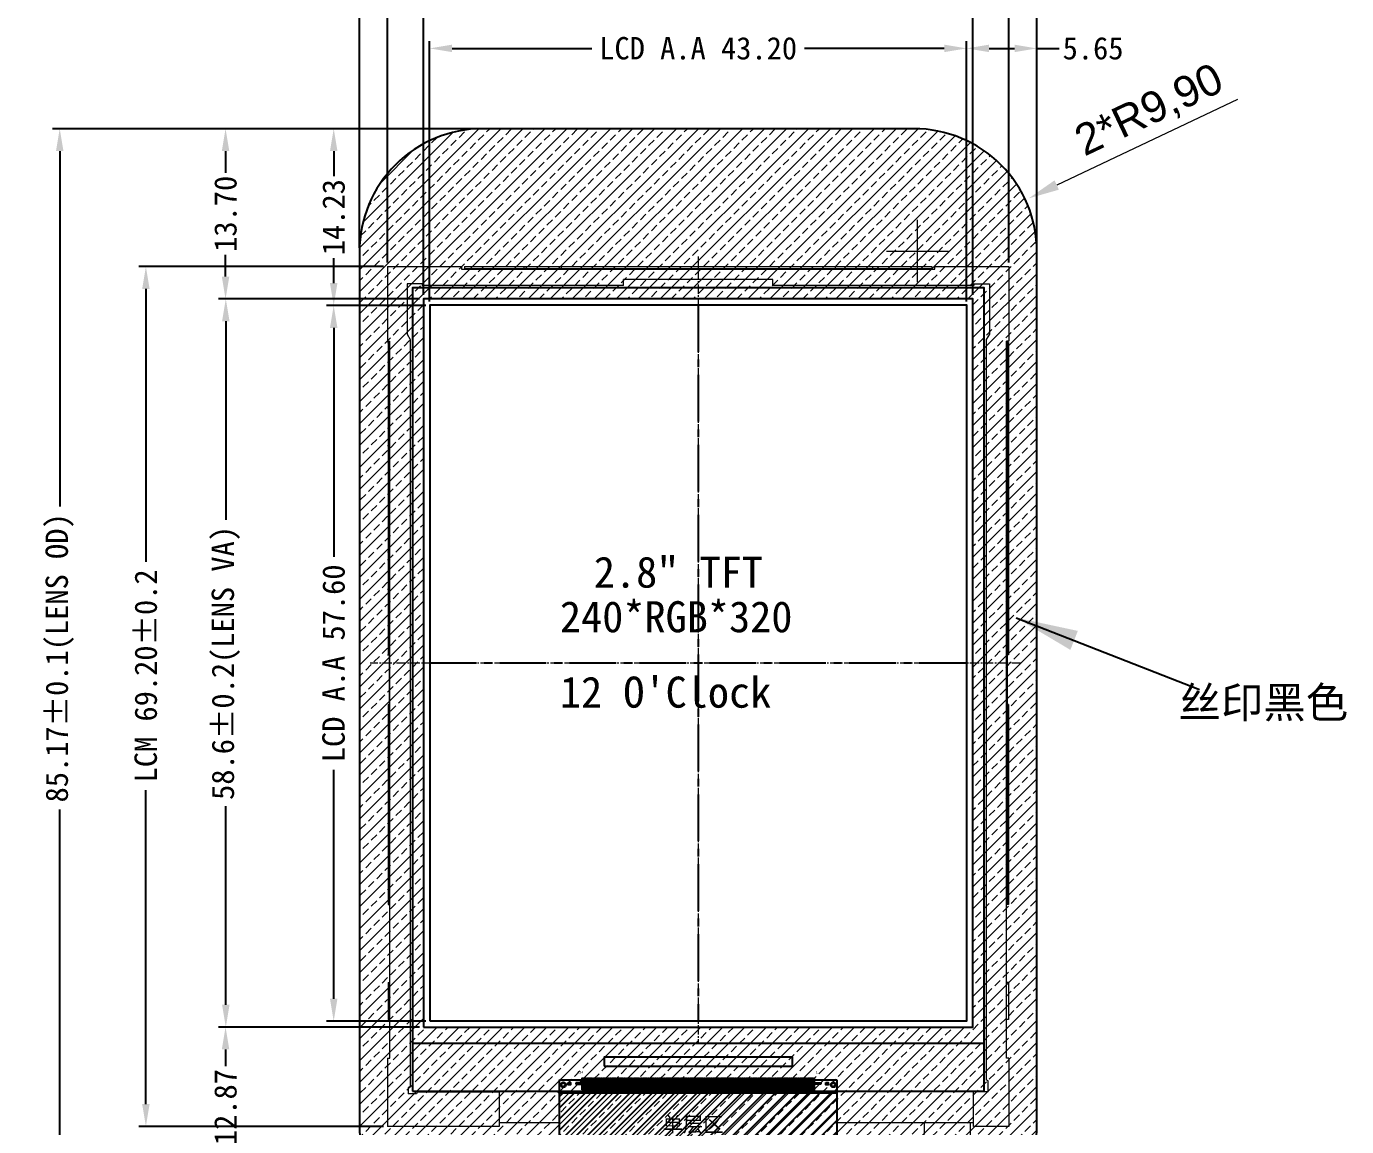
# Model space of a CAD drawing. Header units: millimetres. Extents: x 713 to 1200, y 341 to 680.
# Drawn here: x 804.9 to 911.1, y 520.4 to 608.9 of the extents above; entities that cross this region are included whole.
import ezdxf

# ---------------------------------------------------------------- set-up
doc = ezdxf.new("R2010")
doc.units = ezdxf.units.MM
doc.linetypes.add('CENTER2', pattern=[1.125, 0.75, -0.125, 0.125, -0.125])
for name, color, linetype, lineweight in [('DIM', 3, 'Continuous', 20), ('FRAME', 6, 'Continuous', 13), ('铁框', 5, 'Continuous', 9)]:
    doc.layers.add(name, color=color, linetype=linetype, lineweight=lineweight)
for name, color, linetype in [('FPC', 2, 'Continuous'), ('HOU', 7, 'Continuous'), ('LCD', 3, 'Continuous'), ('lens', 6, 'Continuous'), ('中心线', 1, 'Continuous')]:
    doc.layers.add(name, color=color, linetype=linetype)
doc.styles.add('1', font='SimSun.ttf')
doc.styles.add('Arial', font='arial.ttf')
doc.styles.add('仿宋', font='', dxfattribs={"height": 2.5})
doc.styles.add('宋体', font='SimSun.ttf')
doc.styles.add('標注', font='txt.shx')
doc.styles.get('仿宋').set_extended_font_data('FangSong_GB2312')
doc.dimstyles.new('ISO-25', dxfattribs={"dimtxt": 2.5, "dimasz": 2.5, "dimexe": 1.25, "dimexo": 0.625, "dimtad": 1, "dimtxsty": 'Standard', "dimcen": 2.5, "dimadec": 0, "dimazin": 0, "dimtfac": 1, "dimtmove": 0, "dimatfit": 3, "dimfxl": 1, "dimarcsym": 0})
doc.dimstyles.new('STANDARD$0', dxfattribs={"dimtxt": 2.5, "dimasz": 1.8, "dimexe": 0.5, "dimexo": 0.5, "dimgap": 0.4, "dimtad": 1, "dimzin": 9, "dimdsep": 46, "dimtxsty": 'Standard', "dimcen": 1.5, "dimadec": 0, "dimazin": 0, "dimtfac": 1, "dimtmove": 0, "dimatfit": 3, "dimfxl": 1, "dimtolj": 1, "dimtzin": 0, "dimlwd": 5, "dimlwe": 5, "dimarcsym": 0})

# ---------------------------------------------------------------- blocks, each defined once
blk = doc.blocks.new('*D146')
at = {"layer": 'Defpoints', "color": 0, "transparency": 16777216}
for p in [(833.91, 619.63), (833.91, 589.57), (883.91, 589.57)]:
    blk.add_point(p, dxfattribs=at)
at = {"layer": 'DIM', "color": 0, "lineweight": -2, "transparency": 16777216}
for p, q in [((833.91, 589.89), (833.91, 620.21)), ((835.71, 619.63), (849.72, 619.63)), ((882.11, 619.63), (868.1, 619.63)), ((883.91, 589.89), (883.91, 620.21))]:
    blk.add_line(p, q, dxfattribs=at)
at = {"layer": 'DIM', "color": 0, "transparency": 16777216}
for points in [[(835.71, 619.93), (835.71, 619.33), (833.91, 619.63)], [(882.11, 619.93), (882.11, 619.33), (883.91, 619.63)]]:
    blk.add_solid(points, dxfattribs=at)
at = {"layer": 'DIM', "color": 0, "lineweight": 9, "transparency": 16777216, "insert": (858.91, 619.63), "char_height": 1.8, "attachment_point": 5, "style": '宋体'}
blk.add_mtext('\\A1;LCM 50.00%%P0.2 ', dxfattribs=at)
blk = doc.blocks.new('*D147')
at = {"layer": 'Defpoints', "color": 0, "transparency": 16777216}
for p in [(833.91, 589.57), (814.48, 520.37), (833.91, 520.37)]:
    blk.add_point(p, dxfattribs=at)
at = {"layer": 'DIM', "color": 0, "lineweight": -2, "transparency": 16777216}
for p, q in [((833.59, 589.57), (813.9, 589.57)), ((814.48, 587.77), (814.48, 565.82)), ((814.48, 522.17), (814.48, 547.44)), ((833.59, 520.37), (813.9, 520.37))]:
    blk.add_line(p, q, dxfattribs=at)
at = {"layer": 'DIM', "color": 0, "transparency": 16777216}
for points in [[(814.18, 587.77), (814.78, 587.77), (814.48, 589.57)], [(814.18, 522.17), (814.78, 522.17), (814.48, 520.37)]]:
    blk.add_solid(points, dxfattribs=at)
at = {"layer": 'DIM', "color": 0, "lineweight": 9, "transparency": 16777216, "insert": (814.48, 556.63), "char_height": 1.8, "attachment_point": 5, "rotation": 90, "style": '宋体'}
blk.add_mtext('\\A1;LCM 69.20%%P0.2', dxfattribs=at)
blk = doc.blocks.new('*D148')
at = {"layer": 'Defpoints', "color": 0, "transparency": 16777216}
for p in [(880.51, 607.13), (837.31, 586.44), (880.51, 586.44)]:
    blk.add_point(p, dxfattribs=at)
at = {"layer": 'DIM', "color": 0, "lineweight": -2, "transparency": 16777216}
for p, q in [((837.31, 586.77), (837.31, 607.71)), ((880.51, 586.77), (880.51, 607.71)), ((839.11, 607.13), (850.35, 607.13)), ((878.71, 607.13), (867.47, 607.13))]:
    blk.add_line(p, q, dxfattribs=at)
at = {"layer": 'DIM', "color": 0, "transparency": 16777216}
for points in [[(839.11, 607.43), (839.11, 606.83), (837.31, 607.13)], [(878.71, 607.43), (878.71, 606.83), (880.51, 607.13)]]:
    blk.add_solid(points, dxfattribs=at)
at = {"layer": 'DIM', "color": 0, "lineweight": 9, "transparency": 16777216, "insert": (858.91, 607.13), "char_height": 1.8, "attachment_point": 5, "style": '宋体'}
blk.add_mtext('\\A1;LCD A.A 43.20', dxfattribs=at)
blk = doc.blocks.new('*D149')
at = {"layer": 'Defpoints', "color": 0, "transparency": 16777216}
for p in [(837.31, 586.44), (829.59, 528.84), (837.31, 528.84)]:
    blk.add_point(p, dxfattribs=at)
at = {"layer": 'DIM', "color": 0, "lineweight": -2, "transparency": 16777216}
for p, q in [((836.99, 586.44), (829.01, 586.44)), ((829.59, 584.64), (829.59, 566.2)), ((829.59, 530.64), (829.59, 549.08)), ((836.99, 528.84), (829.01, 528.84))]:
    blk.add_line(p, q, dxfattribs=at)
at = {"layer": 'DIM', "color": 0, "transparency": 16777216}
for points in [[(829.29, 584.64), (829.89, 584.64), (829.59, 586.44)], [(829.29, 530.64), (829.89, 530.64), (829.59, 528.84)]]:
    blk.add_solid(points, dxfattribs=at)
at = {"layer": 'DIM', "color": 0, "lineweight": 9, "transparency": 16777216, "insert": (829.59, 557.64), "char_height": 1.8, "attachment_point": 5, "rotation": 90, "style": '宋体'}
blk.add_mtext('\\A1;LCD A.A 57.60', dxfattribs=at)
blk = doc.blocks.new('*U68')
at = {"color": 4}
blk.add_lwpolyline([(-0.05, -0.4), (0.05, -0.4), (0.05, 0.4), (-0.05, 0.4)], close=True, dxfattribs=at)
blk = doc.blocks.new('*U69')
at = {"color": 0, "linetype": 'ByBlock', "lineweight": -2, "transparency": 16777216}
for p in [(0, 0), (0.14, 0), (0.28, 0), (0.42, 0), (0.56, 0), (0.7, 0), (0.84, 0), (0.98, 0), (1.12, 0), (1.26, 0), (1.4, 0), (1.54, 0), (1.68, 0), (1.82, 0), (1.96, 0), (2.1, 0), (2.24, 0), (2.38, 0), (2.52, 0), (2.66, 0), (2.8, 0), (2.94, 0), (3.08, 0), (3.22, 0), (3.36, 0), (3.5, 0), (3.64, 0), (3.78, 0), (3.92, 0), (4.06, 0), (4.2, 0), (4.34, 0), (4.48, 0), (4.62, 0), (4.76, 0), (4.9, 0), (5.04, 0), (5.18, 0), (5.32, 0), (5.46, 0), (5.6, 0), (5.74, 0), (5.88, 0), (6.02, 0), (6.16, 0), (6.3, 0), (6.44, 0), (6.58, 0), (6.72, 0), (6.86, 0), (7, 0), (7.14, 0), (7.28, 0), (7.42, 0), (7.56, 0), (7.7, 0), (7.84, 0), (7.98, 0), (8.12, 0), (8.26, 0), (8.4, 0), (8.54, 0), (8.68, 0), (8.82, 0), (8.96, 0), (9.1, 0), (9.24, 0), (9.38, 0), (9.52, 0), (9.66, 0), (9.8, 0), (9.94, 0), (10.08, 0), (10.22, 0), (10.36, 0), (10.5, 0), (10.64, 0), (10.78, 0), (10.92, 0), (11.06, 0), (11.2, 0), (11.34, 0), (11.48, 0), (11.62, 0), (11.76, 0), (11.9, 0), (12.04, 0), (12.18, 0), (12.32, 0), (12.46, 0), (12.6, 0), (12.74, 0), (12.88, 0), (13.02, 0), (13.16, 0), (13.3, 0), (13.44, 0), (13.58, 0), (13.72, 0), (13.86, 0), (14, 0), (14.14, 0), (14.28, 0), (14.42, 0), (14.56, 0), (14.7, 0), (14.84, 0), (14.98, 0), (15.12, 0), (15.26, 0), (15.4, 0), (15.54, 0), (15.68, 0), (15.82, 0), (15.96, 0), (16.1, 0), (16.24, 0), (16.38, 0), (16.52, 0), (16.66, 0), (16.8, 0), (16.94, 0), (17.08, 0), (17.22, 0), (17.36, 0), (17.5, 0), (17.64, 0), (17.78, 0), (17.92, 0), (18.06, 0), (18.2, 0), (18.34, 0), (18.48, 0), (18.62, 0)]:
    blk.add_blockref('*U68', p, dxfattribs=at)
blk = doc.blocks.new('ctc2.8')
at = {"color": 4}
for p, q in [((-454.19, 567.12), (-454.69, 567.12)), ((-454.69, 567.12), (-454.69, 567.02)), ((-454.69, 567.02), (-454.19, 567.02)), ((-435.47, 567.12), (-434.97, 567.12)), ((-434.97, 567.02), (-435.47, 567.02)), ((-434.97, 567.12), (-434.97, 567.02))]:
    blk.add_line(p, q, dxfattribs=at)
for points in [[(-467.83, 566.47), (-421.83, 566.47), (-421.83, 631.12), (-467.83, 631.12)], [(-467.83, 570.32), (-421.83, 570.32), (-421.83, 631.12), (-467.83, 631.12)], [(-466.43, 572.12), (-423.23, 572.12), (-423.23, 629.72), (-466.43, 629.72)], [(-452.41, 568.48), (-437.26, 568.48), (-437.26, 569.18), (-452.41, 569.18)]]:
    blk.add_lwpolyline(points, close=True, dxfattribs=at)
for centre, radius in [((-455.69, 566.97), 0.2), ((-433.97, 566.97), 0.2), ((-455.69, 566.97), 0.15), ((-433.97, 566.97), 0.15)]:
    blk.add_circle(centre, radius, dxfattribs=at)
at = {"layer": '中心线', "color": 1, "linetype": 'CENTER2', "ltscale": 5}
for p, q in [((-444.83, 629.72), (-444.83, 572.12)), ((-466.43, 600.92), (-423.23, 600.92))]:
    blk.add_line(p, q, dxfattribs=at)
at = {"color": 30}
blk.add_blockref('*U69', (-454.14, 567.07), dxfattribs=at)
at = {"color": 30, "char_height": 0.2, "attachment_point": 1, "style": '標注'}
for s, insert in [('{\\fSimSun|b0|i0|c134|p2;\\C4;134}', (-454.55, 568.09)), ('{\\fSimSun|b0|i0|c134|p2;\\C4;1}', (-435.37, 568.09))]:
    blk.add_mtext_dynamic_manual_height_columns(s, width=0.6639, gutter_width=20, heights=[0], dxfattribs=dict(at, insert=insert))
at = {"layer": 'DIM', "color": 2, "style": '仿宋'}
for s, p in [('2.8" TFT', (-453.23, 606.98)), ('240*RGB*320', (-455.96, 603.39))]:
    blk.add_text(s, height=2.5, dxfattribs=at).set_placement(p)
at = {"layer": 'LCD', "color": 2, "ltscale": 0.5, "style": '仿宋'}
blk.add_text("12 O'Clock ", height=2.5, dxfattribs=at).set_placement((-455.96, 597.32))
blk = doc.blocks.new('*U143')
at = {"color": 2}
blk.add_lwpolyline([(-0.045, -0.4), (0.045, -0.4), (0.045, 0.4), (-0.045, 0.4)], close=True, dxfattribs=at)
blk = doc.blocks.new('*U144')
at = {"color": 0, "linetype": 'ByBlock', "lineweight": -2, "transparency": 16777216}
for p in [(0, 0), (0.14, 0), (0.28, 0), (0.42, 0), (0.56, 0), (0.7, 0), (0.84, 0), (0.98, 0), (1.12, 0), (1.26, 0), (1.4, 0), (1.54, 0), (1.68, 0), (1.82, 0), (1.96, 0), (2.1, 0), (2.24, 0), (2.38, 0), (2.52, 0), (2.66, 0), (2.8, 0), (2.94, 0), (3.08, 0), (3.22, 0), (3.36, 0), (3.5, 0), (3.64, 0), (3.78, 0), (3.92, 0), (4.06, 0), (4.2, 0), (4.34, 0), (4.48, 0), (4.62, 0), (4.76, 0), (4.9, 0), (5.04, 0), (5.18, 0), (5.32, 0), (5.46, 0), (5.6, 0), (5.74, 0), (5.88, 0), (6.02, 0), (6.16, 0), (6.3, 0), (6.44, 0), (6.58, 0), (6.72, 0), (6.86, 0), (7, 0), (7.14, 0), (7.28, 0), (7.42, 0), (7.56, 0), (7.7, 0), (7.84, 0), (7.98, 0), (8.12, 0), (8.26, 0), (8.4, 0), (8.54, 0), (8.68, 0), (8.82, 0), (8.96, 0), (9.1, 0), (9.24, 0), (9.38, 0), (9.52, 0), (9.66, 0), (9.8, 0), (9.94, 0), (10.08, 0), (10.22, 0), (10.36, 0), (10.5, 0), (10.64, 0), (10.78, 0), (10.92, 0), (11.06, 0), (11.2, 0), (11.34, 0), (11.48, 0), (11.62, 0), (11.76, 0), (11.9, 0), (12.04, 0), (12.18, 0), (12.32, 0), (12.46, 0), (12.6, 0), (12.74, 0), (12.88, 0), (13.02, 0), (13.16, 0), (13.3, 0), (13.44, 0), (13.58, 0), (13.72, 0), (13.86, 0), (14, 0), (14.14, 0), (14.28, 0), (14.42, 0), (14.56, 0), (14.7, 0), (14.84, 0), (14.98, 0), (15.12, 0), (15.26, 0), (15.4, 0), (15.54, 0), (15.68, 0), (15.82, 0), (15.96, 0), (16.1, 0), (16.24, 0), (16.38, 0), (16.52, 0), (16.66, 0), (16.8, 0), (16.94, 0), (17.08, 0), (17.22, 0), (17.36, 0), (17.5, 0), (17.64, 0), (17.78, 0), (17.92, 0), (18.06, 0), (18.2, 0), (18.34, 0), (18.48, 0), (18.62, 0)]:
    blk.add_blockref('*U143', p, dxfattribs=at)
blk = doc.blocks.new('*D154')
at = {"layer": 'Defpoints', "color": 0, "transparency": 16777216}
for p in [(881.01, 612.62), (836.81, 586.97), (881.01, 586.97)]:
    blk.add_point(p, dxfattribs=at)
at = {"layer": 'DIM', "color": 0, "lineweight": -2, "transparency": 16777216}
for p, q in [((836.81, 587.29), (836.81, 613.2)), ((881.01, 587.29), (881.01, 613.2)), ((838.61, 612.62), (846.07, 612.62)), ((879.21, 612.62), (871.76, 612.62))]:
    blk.add_line(p, q, dxfattribs=at)
at = {"layer": 'DIM', "color": 0, "transparency": 16777216}
for points in [[(838.61, 612.92), (838.61, 612.32), (836.81, 612.62)], [(879.21, 612.92), (879.21, 612.32), (881.01, 612.62)]]:
    blk.add_solid(points, dxfattribs=at)
at = {"layer": 'DIM', "color": 0, "lineweight": 9, "transparency": 16777216, "insert": (858.91, 612.62), "char_height": 1.8, "attachment_point": 5, "style": '宋体'}
blk.add_mtext('\\A1;44.20 %%P0.2(LENS VA)', dxfattribs=at)
blk = doc.blocks.new('*D155')
at = {"layer": 'Defpoints', "color": 0, "transparency": 16777216}
for p in [(841.86, 600.67), (807.55, 515.5), (836.51, 515.5)]:
    blk.add_point(p, dxfattribs=at)
at = {"layer": 'DIM', "color": 0, "lineweight": -2, "transparency": 16777216}
for p, q in [((841.54, 600.67), (806.97, 600.67)), ((807.55, 598.87), (807.55, 570.27)), ((807.55, 517.3), (807.55, 545.89)), ((836.19, 515.5), (806.97, 515.5))]:
    blk.add_line(p, q, dxfattribs=at)
at = {"layer": 'DIM', "color": 0, "transparency": 16777216}
for points in [[(807.25, 598.87), (807.85, 598.87), (807.55, 600.67)], [(807.25, 517.3), (807.85, 517.3), (807.55, 515.5)]]:
    blk.add_solid(points, dxfattribs=at)
at = {"layer": 'DIM', "color": 0, "lineweight": 9, "transparency": 16777216, "insert": (807.55, 558.08), "char_height": 1.8, "attachment_point": 5, "rotation": 90, "style": '宋体'}
blk.add_mtext('\\A1;85.17%%P0.1(LENS OD)', dxfattribs=at)
blk = doc.blocks.new('*D156')
at = {"layer": 'Defpoints', "color": 0, "transparency": 16777216}
for p in [(820.89, 600.67), (841.86, 600.67), (836.81, 586.97)]:
    blk.add_point(p, dxfattribs=at)
at = {"layer": 'DIM', "color": 0, "lineweight": -2, "transparency": 16777216}
for p, q in [((841.54, 600.67), (820.31, 600.67)), ((820.89, 598.87), (820.89, 597.12)), ((820.89, 588.77), (820.89, 590.51)), ((836.49, 586.97), (820.31, 586.97))]:
    blk.add_line(p, q, dxfattribs=at)
at = {"layer": 'DIM', "color": 0, "transparency": 16777216}
for points in [[(820.59, 598.87), (821.19, 598.87), (820.89, 600.67)], [(820.59, 588.77), (821.19, 588.77), (820.89, 586.97)]]:
    blk.add_solid(points, dxfattribs=at)
at = {"layer": 'DIM', "color": 0, "lineweight": 9, "transparency": 16777216, "insert": (820.89, 593.82), "char_height": 1.8, "attachment_point": 5, "rotation": 90, "style": '宋体'}
blk.add_mtext('\\A1;13.70', dxfattribs=at)
blk = doc.blocks.new('*D157')
at = {"layer": 'Defpoints', "color": 0, "transparency": 16777216}
for p in [(836.81, 528.37), (820.89, 515.5), (836.51, 515.5)]:
    blk.add_point(p, dxfattribs=at)
at = {"layer": 'DIM', "color": 0, "lineweight": -2, "transparency": 16777216}
for p, q in [((836.49, 528.37), (820.31, 528.37)), ((820.89, 526.57), (820.89, 525.23)), ((820.89, 517.3), (820.89, 518.64)), ((836.19, 515.5), (820.31, 515.5))]:
    blk.add_line(p, q, dxfattribs=at)
at = {"layer": 'DIM', "color": 0, "transparency": 16777216}
for points in [[(820.59, 526.57), (821.19, 526.57), (820.89, 528.37)], [(820.59, 517.3), (821.19, 517.3), (820.89, 515.5)]]:
    blk.add_solid(points, dxfattribs=at)
at = {"layer": 'DIM', "color": 0, "lineweight": 9, "transparency": 16777216, "insert": (820.89, 521.93), "char_height": 1.8, "attachment_point": 5, "rotation": 90, "style": '宋体'}
blk.add_mtext('\\A1;12.87', dxfattribs=at)
blk = doc.blocks.new('*D158')
at = {"layer": 'Defpoints', "color": 0, "transparency": 16777216}
for p in [(885.5, 595.06), (876.55, 590.82)]:
    blk.add_point(p, dxfattribs=at)
at = {"layer": 'DIM', "color": 0, "lineweight": 13, "transparency": 16777216}
for p, q in [((902.3, 603.03), (887.76, 596.13)), ((876.55, 588.32), (876.55, 593.32)), ((874.05, 590.82), (879.05, 590.82))]:
    blk.add_line(p, q, dxfattribs=at)
at = {"layer": 'DIM', "color": 0, "transparency": 16777216}
blk.add_solid([(887.58, 596.51), (887.93, 595.76), (885.5, 595.06)], dxfattribs=at)
at = {"layer": 'DIM', "color": 0, "transparency": 16777216, "insert": (895.25, 602.04), "char_height": 2.5, "attachment_point": 5, "rotation": 25.3812, "style": 'Arial'}
blk.add_mtext('\\A1;2*R9,90', dxfattribs=at)
blk = doc.blocks.new('*D159')
at = {"layer": 'Defpoints', "color": 0, "transparency": 16777216}
for p in [(886.16, 626.54), (831.66, 590.77), (886.16, 590.77)]:
    blk.add_point(p, dxfattribs=at)
at = {"layer": 'DIM', "color": 0, "lineweight": -2, "transparency": 16777216}
for p, q in [((831.66, 591.09), (831.66, 627.12)), ((886.16, 591.09), (886.16, 627.12)), ((833.46, 626.54), (846.99, 626.54)), ((884.36, 626.54), (871.33, 626.54))]:
    blk.add_line(p, q, dxfattribs=at)
at = {"layer": 'DIM', "color": 0, "transparency": 16777216}
for points in [[(833.46, 626.84), (833.46, 626.24), (831.66, 626.54)], [(884.36, 626.84), (884.36, 626.24), (886.16, 626.54)]]:
    blk.add_solid(points, dxfattribs=at)
at = {"layer": 'DIM', "color": 0, "lineweight": 9, "transparency": 16777216, "insert": (859.16, 626.54), "char_height": 1.8, "attachment_point": 5, "style": '宋体'}
blk.add_mtext('\\A1;54.50%%P0.1(LENS OD)', dxfattribs=at)
blk = doc.blocks.new('*D160')
at = {"layer": 'Defpoints', "color": 0, "transparency": 16777216}
for p in [(886.16, 612.62), (886.16, 590.77), (881.01, 586.97)]:
    blk.add_point(p, dxfattribs=at)
at = {"layer": 'DIM', "color": 0, "lineweight": -2, "transparency": 16777216}
for p, q in [((881.01, 587.29), (881.01, 613.2)), ((886.16, 591.09), (886.16, 613.2)), ((882.81, 612.62), (884.36, 612.62)), ((886.16, 612.62), (887.96, 612.62))]:
    blk.add_line(p, q, dxfattribs=at)
at = {"layer": 'DIM', "color": 0, "transparency": 16777216}
for points in [[(882.81, 612.92), (882.81, 612.32), (881.01, 612.62)], [(884.36, 612.92), (884.36, 612.32), (886.16, 612.62)]]:
    blk.add_solid(points, dxfattribs=at)
at = {"layer": 'DIM', "color": 0, "lineweight": 9, "transparency": 16777216, "insert": (890.68, 612.62), "char_height": 1.8, "attachment_point": 5, "style": '宋体'}
blk.add_mtext('\\A1;5.15', dxfattribs=at)
blk = doc.blocks.new('*D161')
at = {"layer": 'Defpoints', "color": 0, "transparency": 16777216}
for p in [(836.81, 586.97), (820.91, 528.37), (836.81, 528.37)]:
    blk.add_point(p, dxfattribs=at)
at = {"layer": 'DIM', "color": 0, "lineweight": -2, "transparency": 16777216}
for p, q in [((836.49, 586.97), (820.33, 586.97)), ((820.91, 585.17), (820.91, 569.19)), ((820.91, 530.17), (820.91, 546.14)), ((836.49, 528.37), (820.33, 528.37))]:
    blk.add_line(p, q, dxfattribs=at)
at = {"layer": 'DIM', "color": 0, "transparency": 16777216}
for points in [[(820.61, 585.17), (821.21, 585.17), (820.91, 586.97)], [(820.61, 530.17), (821.21, 530.17), (820.91, 528.37)]]:
    blk.add_solid(points, dxfattribs=at)
at = {"layer": 'DIM', "color": 0, "lineweight": 9, "transparency": 16777216, "insert": (820.91, 557.67), "char_height": 1.8, "attachment_point": 5, "rotation": 90, "style": '宋体'}
blk.add_mtext('\\A1;58.6%%P0.2(LENS VA)', dxfattribs=at)
blk = doc.blocks.new('*D169')
at = {"layer": 'Defpoints', "color": 0, "transparency": 16777216}
for p in [(829.59, 600.67), (829.59, 600.67), (829.59, 586.44)]:
    blk.add_point(p, dxfattribs=at)
at = {"layer": 'DIM', "color": 0, "lineweight": -2, "transparency": 16777216}
for p, q in [((829.26, 600.67), (829.01, 600.67)), ((829.59, 598.87), (829.59, 596.85)), ((829.59, 588.24), (829.59, 590.26)), ((829.26, 586.44), (829.01, 586.44))]:
    blk.add_line(p, q, dxfattribs=at)
at = {"layer": 'DIM', "color": 0, "transparency": 16777216}
for points in [[(829.29, 598.87), (829.89, 598.87), (829.59, 600.67)], [(829.29, 588.24), (829.89, 588.24), (829.59, 586.44)]]:
    blk.add_solid(points, dxfattribs=at)
at = {"layer": 'DIM', "color": 0, "lineweight": 9, "transparency": 16777216, "insert": (829.59, 593.55), "char_height": 1.8, "attachment_point": 5, "rotation": 90, "style": '宋体'}
blk.add_mtext('\\A1;14.23', dxfattribs=at)
blk = doc.blocks.new('*D170')
at = {"layer": 'Defpoints', "color": 0, "transparency": 16777216}
for p in [(880.51, 607.13), (886.16, 607.13), (886.16, 607.13)]:
    blk.add_point(p, dxfattribs=at)
at = {"layer": 'DIM', "color": 0, "lineweight": -2, "transparency": 16777216}
for p, q in [((880.51, 607.45), (880.51, 607.71)), ((886.16, 607.45), (886.16, 607.71)), ((882.31, 607.13), (884.36, 607.13)), ((886.16, 607.13), (887.96, 607.13))]:
    blk.add_line(p, q, dxfattribs=at)
at = {"layer": 'DIM', "color": 0, "transparency": 16777216}
for points in [[(882.31, 607.43), (882.31, 606.83), (880.51, 607.13)], [(884.36, 607.43), (884.36, 606.83), (886.16, 607.13)]]:
    blk.add_solid(points, dxfattribs=at)
at = {"layer": 'DIM', "color": 0, "lineweight": 9, "transparency": 16777216, "insert": (890.68, 607.13), "char_height": 1.8, "attachment_point": 5, "style": '宋体'}
blk.add_mtext('\\A1;5.65', dxfattribs=at)

msp = doc.modelspace()

# ---------------------------------------------------------------- hatches: boundary and pattern name
at = {"lineweight": 9}
h = msp.add_hatch(dxfattribs=at)
h.set_pattern_fill('ANSI33', color=252, scale=5, style=0)
h.set_pattern_definition([(45, (-2619.8448, 1295.5814), (-0.88388348, 0.88388348), []), (45, (-2618.961, 1295.5814), (-0.88388348, 0.88388348), [0.625, -0.3125])])
h.paths.add_polyline_path([(876.263, 600.667), (841.563, 600.667, 0.4142136), (831.663, 590.767), (831.663, 520.047, 0.4142136), (836.213, 515.497), (881.613, 515.497, 0.4142136), (886.163, 520.047), (886.163, 590.767, 0.4142136)])
h.paths.add_polyline_path([(881.013, 586.967), (881.013, 528.367), (836.813, 528.367), (836.813, 586.967)], flags=16)
h = msp.add_hatch()
h.set_pattern_fill('ANSI31', color=0, scale=0.2)
h.set_pattern_definition([(45, (989.7506, -9.64675), (-0.4490128, 0.4490128), [])])
h.paths.add_polyline_path([(870.073, 523.082), (847.753, 523.082), (847.753, 519.467, -0.4142136), (846.753, 518.467), (871.073, 518.467, -0.4142136), (870.073, 519.467)])
h.paths.add_polyline_path([(855.667, 519.176), (861.415, 519.176), (861.415, 521.492), (855.667, 521.492)], flags=24)

# ---------------------------------------------------------------- linework, layer by layer
at = {"color": 30}
for p, q in [((847.753, 524.117), (870.073, 524.117)), ((847.753, 523.082), (870.073, 523.082))]:
    msp.add_line(p, q, dxfattribs=at)
msp.add_lwpolyline([(870.073, 524.117), (870.073, 519.467, 0.4142136), (871.073, 518.467), (880.888, 518.467, -0.4142136), (881.388, 517.967), (881.388, 508.717, -0.4142136), (880.888, 508.217), (870.163, 508.217, 0.4142136), (869.163, 507.217), (869.163, 480.567, -0.4142136), (868.963, 480.367), (848.863, 480.367, -0.4142136), (848.663, 480.567), (848.663, 507.217, 0.4142136), (847.663, 508.217), (839.913, 508.217, -0.4142136), (839.413, 508.717), (839.413, 517.967, -0.4142136), (839.913, 518.467), (846.753, 518.467, 0.4142136), (847.753, 519.467), (847.753, 524.117)], format="xyb", dxfattribs=at)
at = {"layer": 'FPC', "color": 4}
for points in [[(848.453, 523.917), (848.653, 523.917), (848.653, 523.717), (848.453, 523.717)], [(869.173, 523.917), (869.373, 523.917), (869.373, 523.717), (869.173, 523.717)]]:
    msp.add_lwpolyline(points, close=True, dxfattribs=at)
at = {"layer": 'FPC', "lineweight": 9}
msp.add_lwpolyline([(874.303, 512.929), (874.303, 516.569, -0.2215604), (874.66, 517.335), (876.756, 519.096, 0.2215604), (877.113, 519.861), (877.113, 520.665)], format="xyb", dxfattribs=at)
at = {"layer": 'FPC', "linetype": 'Continuous', "lineweight": 9}
msp.add_lwpolyline([(878.103, 512.929), (878.103, 515.429, -0.2215604), (878.46, 516.194), (880.456, 517.371, 0.2215604), (880.813, 518.137), (880.813, 520.665)], format="xyb", dxfattribs=at)
at = {"layer": 'FRAME', "color": 7, "lineweight": 9}
for p, q in [((833.913, 589.567), (839.863, 589.567)), ((833.913, 589.567), (833.913, 583.567)), ((877.963, 589.567), (883.913, 589.567)), ((883.913, 589.567), (883.913, 583.567)), ((852.913, 588.042), (852.913, 588.542)), ((864.913, 588.542), (852.913, 588.542)), ((852.913, 588.042), (852.913, 588.542)), ((864.913, 588.542), (852.913, 588.542)), ((864.913, 588.042), (864.913, 588.542)), ((864.913, 588.042), (864.913, 588.542)), ((836.713, 588.192), (835.488, 588.192)), ((835.488, 588.192), (835.488, 584.132)), ((836.713, 588.192), (836.713, 588.042)), ((852.913, 588.042), (836.713, 588.042)), ((881.088, 588.042), (864.913, 588.042)), ((881.088, 588.192), (881.088, 588.042)), ((881.088, 588.192), (882.338, 588.192)), ((882.338, 588.192), (882.338, 584.132)), ((835.488, 584.132), (835.738, 583.709)), ((835.738, 583.709), (835.738, 523.582)), ((882.338, 584.132), (882.088, 583.709)), ((882.088, 583.709), (882.088, 524.132)), ((833.913, 525.867), (833.913, 520.367)), ((833.913, 525.867), (833.913, 520.367)), ((883.913, 525.867), (883.913, 520.367)), ((882.238, 524.032), (882.088, 524.132)), ((882.238, 523.142), (882.238, 524.032)), ((835.738, 523.582), (835.588, 523.482)), ((835.588, 523.482), (835.588, 522.992)), ((836.238, 522.992), (835.588, 522.992)), ((836.338, 523.142), (836.238, 522.992)), ((836.338, 523.142), (842.913, 523.142)), ((842.913, 523.142), (842.913, 520.367)), ((882.238, 523.142), (881.063, 523.142)), ((881.063, 520.367), (881.063, 523.142)), ((847.753, 520.667), (842.913, 520.667)), ((881.063, 520.667), (870.073, 520.667)), ((842.913, 520.367), (833.913, 520.367)), ((842.913, 520.367), (833.913, 520.367)), ((883.913, 520.367), (881.063, 520.367))]:
    msp.add_line(p, q, dxfattribs=at)
at = {"layer": 'HOU', "lineweight": 9}
for p, q in [((839.863, 589.567), (839.863, 589.367)), ((844.888, 589.567), (844.888, 589.367)), ((844.888, 589.567), (844.888, 589.367)), ((847.888, 589.567), (847.888, 589.367)), ((847.888, 589.567), (847.888, 589.367)), ((869.938, 589.567), (869.938, 589.367)), ((869.938, 589.567), (869.938, 589.367)), ((872.938, 589.567), (872.938, 589.367)), ((872.938, 589.567), (872.938, 589.367)), ((877.963, 589.367), (877.963, 589.567)), ((839.863, 589.367), (877.963, 589.367)), ((839.863, 589.367), (877.963, 589.367)), ((833.913, 583.567), (834.113, 583.567)), ((834.113, 525.867), (834.113, 583.567)), ((834.113, 525.867), (834.113, 583.567)), ((883.713, 525.867), (883.713, 583.567)), ((883.713, 525.867), (883.713, 583.567)), ((883.913, 583.567), (883.713, 583.567)), ((833.913, 578.167), (834.113, 578.167)), ((883.863, 578.167), (883.713, 578.167)), ((883.863, 578.167), (883.713, 578.167)), ((833.913, 575.167), (834.113, 575.167)), ((883.863, 575.167), (883.713, 575.167)), ((833.913, 566.617), (834.113, 566.617)), ((883.863, 566.617), (883.713, 566.617)), ((833.913, 563.617), (834.113, 563.617)), ((883.863, 563.617), (883.713, 563.617)), ((833.963, 549.017), (834.113, 549.017)), ((883.863, 549.017), (883.713, 549.017)), ((833.963, 546.017), (834.113, 546.017)), ((883.863, 546.017), (883.713, 546.017)), ((833.963, 531.967), (834.113, 531.967)), ((833.963, 531.967), (833.963, 528.967)), ((883.863, 531.967), (883.713, 531.967)), ((883.863, 531.967), (883.863, 528.967)), ((833.963, 528.967), (834.113, 528.967)), ((883.863, 528.967), (883.713, 528.967)), ((833.913, 525.867), (834.113, 525.867)), ((883.913, 525.867), (883.713, 525.867))]:
    msp.add_line(p, q, dxfattribs=at)
at = {"layer": 'lens', "color": 252}
msp.add_lwpolyline([(886.163, 520.047), (886.163, 590.767, 0.4142136), (876.263, 600.667), (841.563, 600.667, 0.4142136), (831.663, 590.767), (831.663, 520.047, 0.4142136), (836.213, 515.497), (881.613, 515.497, 0.4142136)], format="xyb", close=True, dxfattribs=at)
msp.add_lwpolyline([(836.813, 528.367), (881.013, 528.367), (881.013, 586.967), (836.813, 586.967)], close=True, dxfattribs=at)
at = {"layer": '中心线', "color": 1, "linetype": 'CENTER2', "lineweight": 9}
for p, q in [((858.913, 590.384), (858.913, 527.067)), ((884.9, 557.667), (832.516, 557.667))]:
    msp.add_line(p, q, dxfattribs=at)
at = {"layer": '铁框', "linetype": 'ByBlock', "lineweight": 9}
for p, q in [((840.113, 589.567), (840.113, 589.367)), ((833.913, 558.317), (834.063, 558.317)), ((833.913, 558.317), (834.063, 558.317)), ((883.863, 558.317), (883.763, 558.317)), ((883.863, 554.317), (883.763, 554.317))]:
    msp.add_line(p, q, dxfattribs=at)
at = {"layer": '铁框', "color": 4, "linetype": 'ByBlock', "lineweight": 9}
for p, q in [((840.113, 589.567), (840.113, 589.367)), ((840.113, 589.567), (877.713, 589.567)), ((877.713, 589.567), (877.713, 589.367)), ((840.113, 589.417), (877.713, 589.417)), ((833.913, 583.467), (834.063, 583.467)), ((833.963, 583.467), (833.963, 558.317)), ((834.063, 583.467), (834.063, 554.817)), ((883.863, 583.467), (883.713, 583.467)), ((883.763, 583.467), (883.763, 554.817)), ((883.863, 583.467), (883.863, 558.317)), ((883.763, 558.317), (883.763, 538.232)), ((834.063, 554.817), (834.063, 538.232)), ((833.963, 554.317), (833.963, 538.232)), ((833.963, 554.317), (834.063, 554.317)), ((883.863, 554.317), (883.863, 538.232)), ((833.963, 538.232), (834.113, 538.232)), ((883.863, 538.232), (883.713, 538.232))]:
    msp.add_line(p, q, dxfattribs=at)

# ---------------------------------------------------------------- block references
at = {"color": 30}
for name, p in [('ctc2.8', (1303.748, -43.248)), ('*U144', (849.603, 523.717))]:
    msp.add_blockref(name, p, dxfattribs=at)

# ---------------------------------------------------------------- texts
at = {"color": 2, "lineweight": 9, "insert": (856.047, 521.132), "char_height": 1.2, "width": 6.26703, "attachment_point": 1, "style": '標注'}
msp.add_mtext('{\\fSimSun|b0|i0|c134|p2;单层区}', dxfattribs=at)
at = {"layer": 'DIM', "linetype": 'Continuous', "lineweight": 9, "insert": (897.562, 555.747), "char_height": 2.5, "width": 87.58183, "attachment_point": 1, "style": '1'}
msp.add_mtext('丝印黑色', dxfattribs=at)

# ---------------------------------------------------------------- dimensions: what is measured, and where the dimension line sits
at = {"layer": 'DIM', "lineweight": 9}
for base, p1, p2, text, picture, middle in [((886.163, 626.539), (831.663, 590.767), (886.163, 590.767), '<>%%P0.1(LENS OD)', '*D159', (859.163, 626.539)), ((833.913, 619.631), (883.913, 589.567), (833.913, 589.567), 'LCM <>%%P0.2 ', '*D146', (858.913, 619.631)), ((881.013, 612.623), (836.813, 586.967), (881.013, 586.967), '44.20 %%P0.2(LENS VA)', '*D154', (858.913, 612.623)), ((880.513, 607.127), (837.313, 586.442), (880.513, 586.442), 'LCD A.A <>', '*D148', (858.913, 607.127))]:
    dim = msp.add_linear_dim(base=base, p1=p1, p2=p2, text=text, dimstyle='STANDARD$0', override={"dimtxt": 1.8, "dimexe": 0.58, "dimexo": 0.325, "dimgap": 0.3, "dimtad": 0, "dimzin": 0, "dimtxsty": '宋体', "dimcen": 0.3, "dimtofl": 0, "dimfxl": 0.18, "dimlwd": 65534, "dimlwe": 65534}, dxfattribs=at)
    dim.commit()
    dim.dimension.update_dxf_attribs({"geometry": picture, "text_midpoint": middle, "dimtype": 160})
dim = msp.add_linear_dim(base=(886.163, 612.623), p1=(881.013, 586.967), p2=(886.163, 590.767), dimstyle='STANDARD$0', override={"dimtxt": 1.8, "dimexe": 0.58, "dimexo": 0.325, "dimgap": 0.3, "dimtad": 0, "dimzin": 0, "dimtxsty": '宋体', "dimcen": 0.3, "dimtofl": 0, "dimfxl": 0.18, "dimlwd": 65534, "dimlwe": 65534}, dxfattribs=at)
dim.commit()
dim.dimension.update_dxf_attribs({"geometry": '*D160', "text_midpoint": (890.682, 612.623)})
dim = msp.add_linear_dim(base=(886.163, 607.127), p1=(880.513, 607.127), p2=(886.163, 607.127), dimstyle='STANDARD$0', override={"dimtxt": 1.8, "dimexe": 0.58, "dimexo": 0.325, "dimgap": 0.3, "dimtad": 0, "dimzin": 0, "dimtxsty": '宋体', "dimcen": 0.3, "dimtofl": 0, "dimfxl": 0.18, "dimlwd": 65534, "dimlwe": 65534}, dxfattribs=at)
dim.commit()
dim.dimension.update_dxf_attribs({"geometry": '*D170', "text_midpoint": (890.682, 607.127), "dimtype": 160})
at = {"layer": 'DIM'}
dim = msp.add_radius_dim(center=(876.553, 590.817), mpoint=(885.498, 595.06), text='2*<>', dimstyle='ISO-25', override={"dimexe": 0.8, "dimexo": 0.8, "dimzin": 1, "dimtxsty": 'Arial', "dimtofl": 0, "dimfxl": 0.8, "dimtolj": 1, "dimlwd": 13, "dimlwe": 13}, dxfattribs=at)
dim.commit()
dim.dimension.update_dxf_attribs({"geometry": '*D158', "text_midpoint": (895.247, 602.041)})
at = {"layer": 'DIM', "lineweight": 9}
for base, p1, p2, text, picture, middle in [((807.552, 515.497), (841.863, 600.667), (836.513, 515.497), '85.17%%P0.1(LENS OD)', '*D155', (807.552, 558.082)), ((814.48, 520.367), (833.913, 589.567), (833.913, 520.367), 'LCM <>%%P0.2', '*D147', (814.48, 556.626)), ((820.906, 528.367), (836.813, 586.967), (836.813, 528.367), '58.6%%P0.2(LENS VA)', '*D161', (820.906, 557.667)), ((829.589, 528.842), (837.313, 586.442), (837.313, 528.842), 'LCD A.A <>', '*D149', (829.589, 557.642))]:
    dim = msp.add_linear_dim(base=base, p1=p1, p2=p2, angle=90, text=text, dimstyle='STANDARD$0', override={"dimtxt": 1.8, "dimexe": 0.58, "dimexo": 0.325, "dimgap": 0.3, "dimtad": 0, "dimzin": 0, "dimtxsty": '宋体', "dimcen": 0.3, "dimtofl": 0, "dimfxl": 0.18, "dimlwd": 65534, "dimlwe": 65534}, dxfattribs=at)
    dim.commit()
    dim.dimension.update_dxf_attribs({"geometry": picture, "text_midpoint": middle, "dimtype": 160})
for base, p1, p2, picture, middle in [((820.894, 600.667), (836.813, 586.967), (841.863, 600.667), '*D156', (820.894, 593.817)), ((829.589256888, 600.666797348), (829.589256888, 586.441797348), (829.589256888, 600.666797348), '*D169', (829.589256888, 593.554297348)), ((820.892, 515.497), (836.813, 528.367), (836.513, 515.497), '*D157', (820.892, 521.932))]:
    dim = msp.add_linear_dim(base=base, p1=p1, p2=p2, angle=90, dimstyle='STANDARD$0', override={"dimtxt": 1.8, "dimexe": 0.58, "dimexo": 0.325, "dimgap": 0.3, "dimtad": 0, "dimzin": 0, "dimtxsty": '宋体', "dimcen": 0.3, "dimtofl": 0, "dimfxl": 0.18, "dimlwd": 65534, "dimlwe": 65534}, dxfattribs=at)
    dim.commit()
    dim.dimension.update_dxf_attribs({"geometry": picture, "text_midpoint": middle})

# ---------------------------------------------------------------- leaders
at = {"layer": 'DIM', "linetype": 'Continuous', "lineweight": 9}
msp.add_leader([(884.5, 561.314), (899.231, 555.531)], dimstyle='ISO-25', override={"dimasz": 5, "dimexe": 0.49975, "dimexo": 0.49975, "dimgap": 0.49975, "dimtad": 0, "dimtxsty": '宋体', "dimarcsym": 1}, dxfattribs=at)

doc.saveas('drawing.dxf')
